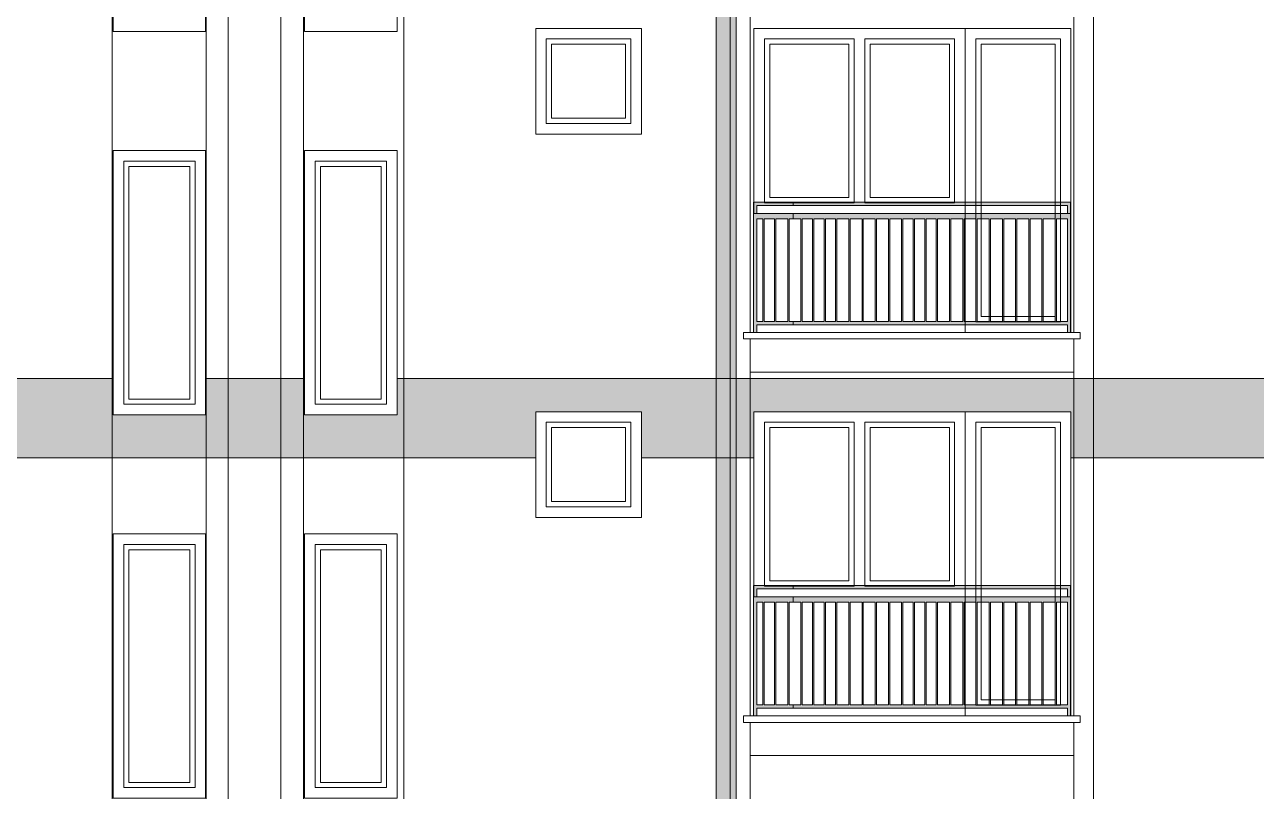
# Model space of a CAD drawing. Header units: millimetres. Extents: x 2791058 to 2855058, y -67651 to -18651.
# Drawn here: x 2807008 to 2811670, y -34233 to -31333 of the extents above; entities that cross this region are included whole.
import ezdxf

# ---------------------------------------------------------------- set-up
doc = ezdxf.new("R2010")
doc.units = ezdxf.units.MM
doc.header["$MEASUREMENT"] = 0
doc.linetypes.add('Hidden Line', pattern=[195.611112, 141.111112, -54.5])
doc.layers.add('Exterior walls', color=7, linetype='Continuous')
for name, color, linetype, lineweight in [('Exterior walls_Pen_No__1', 7, 'Continuous', 0), ('Exterior walls_Pen_No__80', 3, 'Continuous', 0), ('Lines_Pen_No__20', 1, 'Continuous', 0), ('Shell - Roof_Pen_No__20', 1, 'Continuous', 0), ('Shell - Roof_Pen_No__21', 7, 'Continuous', 0)]:
    doc.layers.add(name, color=color, linetype=linetype, lineweight=lineweight)
doc.layers.add('Structural - Bearing_Pen_No__61', color=7, linetype='Continuous', lineweight=0, true_color=0x6a6a6a)

# ---------------------------------------------------------------- blocks, each defined once
blk = doc.blocks.new('Wall_2', base_point=(2809625.4, -29772))
at = {"layer": 'Exterior walls', "linetype": 'Continuous', "lineweight": 0}
blk.add_hatch(color=255, dxfattribs=at).paths.add_polyline_path([(2809625.4, -29772), (2809625.4, -35632.8), (2809700.4, -35619.6), (2809700.4, -29772)])
at = {"layer": 'Exterior walls_Pen_No__1', "color": 7, "linetype": 'Continuous', "lineweight": 0, "flags": 128}
for points in [[(2809625.4, -29772), (2809625.4, -35632.8)], [(2809700.4, -29772), (2809625.4, -29772)], [(2809700.4, -35619.6), (2809700.4, -29772)]]:
    blk.add_lwpolyline(points, dxfattribs=at)

msp = doc.modelspace()

# ---------------------------------------------------------------- hatches: boundary and pattern name
at = {"layer": 'Exterior walls_Pen_No__80', "linetype": 'Continuous', "lineweight": 0, "true_color": 0x7fff7f}
msp.add_hatch(color=91, dxfattribs=at).paths.add_polyline_path([(2803943.4, -32972), (2803943.4, -32672), (2807342.5, -32672), (2807342.5, -32809), (2807692.5, -32809), (2807692.5, -32672), (2808067.5, -32672), (2808067.5, -32809), (2808417.5, -32809), (2808417.5, -32672), (2815128.4, -32672), (2815128.4, -32809), (2815478.4, -32809), (2815478.4, -32672), (2815853.4, -32672), (2815853.4, -32809), (2816203.4, -32809), (2816203.4, -32672), (2819623.4, -32672), (2819623.4, -32972), (2818770, -32972), (2818770, -32797), (2817570, -32797), (2817570, -32972), (2817127.9, -32972), (2817127.9, -32797), (2816727.9, -32797), (2816727.9, -32972), (2814617.2, -32972), (2814617.2, -32797), (2814217.2, -32797), (2814217.2, -32972), (2813788.9, -32972), (2813788.9, -32797), (2812588.9, -32797), (2812588.9, -32972), (2810967.8, -32972), (2810967.8, -32797), (2809767.8, -32797), (2809767.8, -32972), (2809342.1, -32972), (2809342.1, -32797), (2808942.1, -32797), (2808942.1, -32972), (2806763.5, -32972), (2806763.5, -32797), (2806363.5, -32797), (2806363.5, -32972), (2805993.3, -32972), (2805993.3, -32797), (2804793.3, -32797), (2804793.3, -32972)])
at = {"layer": 'Structural - Bearing_Pen_No__61', "linetype": 'Continuous', "lineweight": 0, "true_color": 0x6a6a6a}
h = msp.add_hatch(color=251, dxfattribs=at)
h.paths.add_polyline_path([(2809766.9, -32004.4), (2809766.9, -32497), (2809778.9, -32497), (2809778.9, -32468.3), (2809916.9, -32468.3), (2809916.9, -32455.8), (2809900.9, -32455.8), (2809900.9, -32067), (2809916.9, -32067), (2809916.9, -32047), (2809778.9, -32047), (2809778.9, -32017), (2809916.9, -32017), (2809916.9, -32004.4), (2809778.9, -32004.4)])
h.paths.add_polyline_path([(2809778.9, -32067), (2809802.1, -32067), (2809802.1, -32455.8), (2809778.9, -32455.8)], flags=0)
h.paths.add_polyline_path([(2809807.1, -32067), (2809845.9, -32067), (2809845.9, -32455.8), (2809807.1, -32455.8)], flags=0)
h.paths.add_polyline_path([(2809850.9, -32067), (2809895.9, -32067), (2809895.9, -32455.8), (2809850.9, -32455.8)], flags=0)
h = msp.add_hatch(color=251, dxfattribs=at)
h.paths.add_polyline_path([(2809916.9, -32468.3), (2810954.9, -32468.3), (2810954.9, -32497), (2810966.9, -32497), (2810966.9, -32004.4), (2810954.9, -32004.4), (2809916.9, -32004.4), (2809916.9, -32017), (2810954.9, -32017), (2810954.9, -32047), (2809916.9, -32047), (2809916.9, -32067), (2809945.9, -32067), (2809945.9, -32455.8), (2809916.9, -32455.8)])
h.paths.add_polyline_path([(2809950.9, -32455.8), (2809950.9, -32067), (2809989.6, -32067), (2809989.6, -32455.8)], flags=0)
h.paths.add_polyline_path([(2810033.4, -32455.8), (2809994.6, -32455.8), (2809994.6, -32067), (2810033.4, -32067)], flags=0)
h.paths.add_polyline_path([(2810038.4, -32067), (2810077.1, -32067), (2810077.1, -32455.8), (2810038.4, -32455.8)], flags=0)
h.paths.add_polyline_path([(2810127.1, -32455.8), (2810082.1, -32455.8), (2810082.1, -32067), (2810127.1, -32067)], flags=0)
h.paths.add_polyline_path([(2810132.1, -32455.8), (2810132.1, -32067), (2810177.1, -32067), (2810177.1, -32455.8)], flags=0)
h.paths.add_polyline_path([(2810182.1, -32067), (2810227.1, -32067), (2810227.1, -32455.8), (2810182.1, -32455.8)], flags=0)
h.paths.add_polyline_path([(2810232.1, -32067), (2810277.1, -32067), (2810277.1, -32455.8), (2810232.1, -32455.8)], flags=0)
h.paths.add_polyline_path([(2810282.1, -32455.8), (2810282.1, -32067), (2810327.1, -32067), (2810327.1, -32455.8)], flags=0)
h.paths.add_polyline_path([(2810370.9, -32455.8), (2810332.1, -32455.8), (2810332.1, -32067), (2810370.9, -32067)], flags=0)
h.paths.add_polyline_path([(2810375.9, -32067), (2810414.6, -32067), (2810414.6, -32455.8), (2810375.9, -32455.8)], flags=0)
h.paths.add_polyline_path([(2810419.6, -32067), (2810458.4, -32067), (2810458.4, -32455.8), (2810419.6, -32455.8)], flags=0)
h.paths.add_polyline_path([(2810463.4, -32455.8), (2810463.4, -32067), (2810508.4, -32067), (2810508.4, -32455.8)], flags=0)
h.paths.add_polyline_path([(2810558.4, -32455.8), (2810513.4, -32455.8), (2810513.4, -32067), (2810558.4, -32067)], flags=0)
h.paths.add_polyline_path([(2810608.4, -32455.8), (2810563.4, -32455.8), (2810563.4, -32067), (2810608.4, -32067)], flags=0)
h.paths.add_polyline_path([(2810613.4, -32455.8), (2810613.4, -32067), (2810658.4, -32067), (2810658.4, -32455.8)], flags=0)
h.paths.add_polyline_path([(2810663.4, -32455.8), (2810663.4, -32067), (2810708.4, -32067), (2810708.4, -32455.8)], flags=0)
h.paths.add_polyline_path([(2810713.4, -32067), (2810758.4, -32067), (2810758.4, -32455.8), (2810713.4, -32455.8)], flags=0)
h.paths.add_polyline_path([(2810763.4, -32455.8), (2810763.4, -32067), (2810808.4, -32067), (2810808.4, -32455.8)], flags=0)
h.paths.add_polyline_path([(2810813.4, -32067), (2810858.4, -32067), (2810858.4, -32455.8), (2810813.4, -32455.8)], flags=0)
h.paths.add_polyline_path([(2810863.4, -32455.8), (2810863.4, -32067), (2810908.4, -32067), (2810908.4, -32455.8)], flags=0)
h.paths.add_polyline_path([(2810913.4, -32067), (2810954.9, -32067), (2810954.9, -32455.8), (2810913.4, -32455.8)], flags=0)
h = msp.add_hatch(color=251, dxfattribs=at)
h.paths.add_polyline_path([(2809766.9, -33454.4), (2809766.9, -33947), (2809778.9, -33947), (2809778.9, -33918.3), (2809916.9, -33918.3), (2809916.9, -33905.8), (2809900.9, -33905.8), (2809900.9, -33517), (2809916.9, -33517), (2809916.9, -33497), (2809778.9, -33497), (2809778.9, -33467), (2809916.9, -33467), (2809916.9, -33454.4), (2809778.9, -33454.4)])
h.paths.add_polyline_path([(2809778.9, -33517), (2809802.1, -33517), (2809802.1, -33905.8), (2809778.9, -33905.8)], flags=0)
h.paths.add_polyline_path([(2809807.1, -33517), (2809845.9, -33517), (2809845.9, -33905.8), (2809807.1, -33905.8)], flags=0)
h.paths.add_polyline_path([(2809850.9, -33517), (2809895.9, -33517), (2809895.9, -33905.8), (2809850.9, -33905.8)], flags=0)
h = msp.add_hatch(color=251, dxfattribs=at)
h.paths.add_polyline_path([(2809916.9, -33918.3), (2810954.9, -33918.3), (2810954.9, -33947), (2810966.9, -33947), (2810966.9, -33454.4), (2810954.9, -33454.4), (2809916.9, -33454.4), (2809916.9, -33467), (2810954.9, -33467), (2810954.9, -33497), (2809916.9, -33497), (2809916.9, -33517), (2809945.9, -33517), (2809945.9, -33905.8), (2809916.9, -33905.8)])
h.paths.add_polyline_path([(2809950.9, -33905.8), (2809950.9, -33517), (2809989.6, -33517), (2809989.6, -33905.8)], flags=0)
h.paths.add_polyline_path([(2810033.4, -33905.8), (2809994.6, -33905.8), (2809994.6, -33517), (2810033.4, -33517)], flags=0)
h.paths.add_polyline_path([(2810038.4, -33517), (2810077.1, -33517), (2810077.1, -33905.8), (2810038.4, -33905.8)], flags=0)
h.paths.add_polyline_path([(2810127.1, -33905.8), (2810082.1, -33905.8), (2810082.1, -33517), (2810127.1, -33517)], flags=0)
h.paths.add_polyline_path([(2810132.1, -33905.8), (2810132.1, -33517), (2810177.1, -33517), (2810177.1, -33905.8)], flags=0)
h.paths.add_polyline_path([(2810182.1, -33517), (2810227.1, -33517), (2810227.1, -33905.8), (2810182.1, -33905.8)], flags=0)
h.paths.add_polyline_path([(2810232.1, -33517), (2810277.1, -33517), (2810277.1, -33905.8), (2810232.1, -33905.8)], flags=0)
h.paths.add_polyline_path([(2810282.1, -33905.8), (2810282.1, -33517), (2810327.1, -33517), (2810327.1, -33905.8)], flags=0)
h.paths.add_polyline_path([(2810370.9, -33905.8), (2810332.1, -33905.8), (2810332.1, -33517), (2810370.9, -33517)], flags=0)
h.paths.add_polyline_path([(2810375.9, -33517), (2810414.6, -33517), (2810414.6, -33905.8), (2810375.9, -33905.8)], flags=0)
h.paths.add_polyline_path([(2810419.6, -33517), (2810458.4, -33517), (2810458.4, -33905.8), (2810419.6, -33905.8)], flags=0)
h.paths.add_polyline_path([(2810463.4, -33905.8), (2810463.4, -33517), (2810508.4, -33517), (2810508.4, -33905.8)], flags=0)
h.paths.add_polyline_path([(2810558.4, -33905.8), (2810513.4, -33905.8), (2810513.4, -33517), (2810558.4, -33517)], flags=0)
h.paths.add_polyline_path([(2810608.4, -33905.8), (2810563.4, -33905.8), (2810563.4, -33517), (2810608.4, -33517)], flags=0)
h.paths.add_polyline_path([(2810613.4, -33905.8), (2810613.4, -33517), (2810658.4, -33517), (2810658.4, -33905.8)], flags=0)
h.paths.add_polyline_path([(2810663.4, -33905.8), (2810663.4, -33517), (2810708.4, -33517), (2810708.4, -33905.8)], flags=0)
h.paths.add_polyline_path([(2810713.4, -33517), (2810758.4, -33517), (2810758.4, -33905.8), (2810713.4, -33905.8)], flags=0)
h.paths.add_polyline_path([(2810763.4, -33905.8), (2810763.4, -33517), (2810808.4, -33517), (2810808.4, -33905.8)], flags=0)
h.paths.add_polyline_path([(2810813.4, -33517), (2810858.4, -33517), (2810858.4, -33905.8), (2810813.4, -33905.8)], flags=0)
h.paths.add_polyline_path([(2810863.4, -33905.8), (2810863.4, -33517), (2810908.4, -33517), (2810908.4, -33905.8)], flags=0)
h.paths.add_polyline_path([(2810913.4, -33517), (2810954.9, -33517), (2810954.9, -33905.8), (2810913.4, -33905.8)], flags=0)

# ---------------------------------------------------------------- linework, layer by layer
at = {"layer": 'Exterior walls_Pen_No__1', "color": 7, "linetype": 'Continuous', "lineweight": 0, "flags": 128}
for points in [[(2803943.4, -32672), (2807342.5, -32672), (2807342.5, -32809), (2807692.5, -32809), (2807692.5, -32672), (2808067.5, -32672), (2808067.5, -32809), (2808417.5, -32809), (2808417.5, -32672), (2815128.4, -32672)], [(2812588.9, -32972), (2810967.8, -32972), (2810967.8, -32797), (2809767.8, -32797), (2809767.8, -32972), (2809342.1, -32972), (2809342.1, -32797), (2808942.1, -32797), (2808942.1, -32972), (2806763.5, -32972)]]:
    msp.add_lwpolyline(points, dxfattribs=at)
at = {"layer": 'Lines_Pen_No__20', "color": 1, "linetype": 'Hidden Line', "lineweight": 0}
for p, q in [((2808942.1, -31417), (2808942.1, -31347)), ((2808942.1, -31347), (2809342.1, -31347)), ((2809342.1, -31417), (2809342.1, -31347)), ((2809342.1, -31417), (2809342.1, -31347)), ((2809767.8, -31417), (2809767.8, -31347)), ((2810967.8, -31347), (2809767.8, -31347)), ((2810967.8, -31417), (2810967.8, -31347)), ((2808942.1, -32867), (2808942.1, -32797)), ((2808942.1, -32797), (2809342.1, -32797)), ((2809342.1, -32867), (2809342.1, -32797)), ((2809342.1, -32867), (2809342.1, -32797)), ((2809767.8, -32867), (2809767.8, -32797)), ((2810967.8, -32797), (2809767.8, -32797)), ((2810967.8, -32867), (2810967.8, -32797))]:
    msp.add_line(p, q, dxfattribs=at)
at = {"layer": 'Lines_Pen_No__20', "color": 1, "linetype": 'Continuous', "lineweight": 0}
for p, q in [((2810127.8, -31987), (2810127.8, -31407)), ((2810147.8, -32007), (2810147.8, -31387)), ((2810187.8, -32007), (2810187.8, -31387)), ((2810207.8, -31987), (2810207.8, -31407)), ((2810127.8, -33437), (2810127.8, -32857)), ((2810147.8, -33457), (2810147.8, -32837)), ((2810187.8, -33457), (2810187.8, -32837)), ((2810207.8, -33437), (2810207.8, -32857))]:
    msp.add_line(p, q, dxfattribs=at)
for points in [[(2807342.5, -31359), (2807692.5, -31359), (2807692.5, -30359), (2807342.5, -30359)], [(2808067.5, -31359), (2808417.5, -31359), (2808417.5, -30359), (2808067.5, -30359)], [(2809342.1, -31347), (2808942.1, -31347), (2808942.1, -31747), (2809342.1, -31747)], [(2809767.8, -31347), (2810567.8, -31347), (2810567.8, -32047), (2809767.8, -32047)], [(2810567.8, -32497), (2810967.8, -32497), (2810967.8, -31347), (2810567.8, -31347)], [(2809302.1, -31387), (2808982.1, -31387), (2808982.1, -31707), (2809302.1, -31707)], [(2809282.1, -31407), (2809002.1, -31407), (2809002.1, -31687), (2809282.1, -31687)], [(2810607.8, -32457), (2810927.8, -32457), (2810927.8, -31387), (2810607.8, -31387)], [(2810627.8, -32437), (2810907.8, -32437), (2810907.8, -31407), (2810627.8, -31407)], [(2807342.5, -32809), (2807692.5, -32809), (2807692.5, -31809), (2807342.5, -31809)], [(2808067.5, -32809), (2808417.5, -32809), (2808417.5, -31809), (2808067.5, -31809)], [(2807382.5, -32769), (2807652.5, -32769), (2807652.5, -31849), (2807382.5, -31849)], [(2807402.5, -32749), (2807632.5, -32749), (2807632.5, -31869), (2807402.5, -31869)], [(2808107.5, -32769), (2808377.5, -32769), (2808377.5, -31849), (2808107.5, -31849)], [(2808127.5, -32749), (2808357.5, -32749), (2808357.5, -31869), (2808127.5, -31869)], [(2809342.1, -32797), (2808942.1, -32797), (2808942.1, -33197), (2809342.1, -33197)], [(2809767.8, -32797), (2810567.8, -32797), (2810567.8, -33497), (2809767.8, -33497)], [(2810567.8, -33947), (2810967.8, -33947), (2810967.8, -32797), (2810567.8, -32797)], [(2809302.1, -32837), (2808982.1, -32837), (2808982.1, -33157), (2809302.1, -33157)], [(2809282.1, -32857), (2809002.1, -32857), (2809002.1, -33137), (2809282.1, -33137)], [(2810607.8, -33907), (2810927.8, -33907), (2810927.8, -32837), (2810607.8, -32837)], [(2810627.8, -33887), (2810907.8, -33887), (2810907.8, -32857), (2810627.8, -32857)], [(2807342.5, -34259), (2807692.5, -34259), (2807692.5, -33259), (2807342.5, -33259)], [(2808067.5, -34259), (2808417.5, -34259), (2808417.5, -33259), (2808067.5, -33259)], [(2807382.5, -34219), (2807652.5, -34219), (2807652.5, -33299), (2807382.5, -33299)], [(2807402.5, -34199), (2807632.5, -34199), (2807632.5, -33319), (2807402.5, -33319)], [(2808107.5, -34219), (2808377.5, -34219), (2808377.5, -33299), (2808107.5, -33299)], [(2808127.5, -34199), (2808357.5, -34199), (2808357.5, -33319), (2808127.5, -33319)]]:
    msp.add_lwpolyline(points, close=True, dxfattribs=at)
for points in [[(2810147.8, -32007), (2809807.8, -32007), (2809807.8, -31387), (2810147.8, -31387)], [(2810127.8, -31987), (2809827.8, -31987), (2809827.8, -31407), (2810127.8, -31407)], [(2810187.8, -31387), (2810527.8, -31387), (2810527.8, -32007), (2810187.8, -32007)], [(2810207.8, -31407), (2810507.8, -31407), (2810507.8, -31987), (2810207.8, -31987)], [(2810147.8, -33457), (2809807.8, -33457), (2809807.8, -32837), (2810147.8, -32837)], [(2810127.8, -33437), (2809827.8, -33437), (2809827.8, -32857), (2810127.8, -32857)], [(2810187.8, -32837), (2810527.8, -32837), (2810527.8, -33457), (2810187.8, -33457)], [(2810207.8, -32857), (2810507.8, -32857), (2810507.8, -33437), (2810207.8, -33437)]]:
    msp.add_lwpolyline(points, dxfattribs=at)
at = {"layer": 'Shell - Roof_Pen_No__20', "color": 1, "linetype": 'Continuous', "lineweight": 0}
for p, q in [((2808942.1, -31747), (2808942.1, -31347)), ((2808942.1, -31347), (2809342.1, -31347)), ((2809342.1, -31347), (2809342.1, -31747)), ((2809342.1, -31747), (2808942.1, -31747)), ((2808942.1, -33197), (2808942.1, -32797)), ((2808942.1, -32797), (2809342.1, -32797)), ((2809342.1, -32797), (2809342.1, -33197)), ((2809342.1, -33197), (2808942.1, -33197))]:
    msp.add_line(p, q, dxfattribs=at)
at = {"layer": 'Shell - Roof_Pen_No__21', "color": 7, "linetype": 'Continuous', "lineweight": 0}
for p, q in [((2809678.4, -29772), (2809678.4, -35547)), ((2811053.4, -29772), (2811053.4, -35547)), ((2807338.4, -29847), (2807338.4, -35959.2)), ((2807695.1, -29847), (2807695.1, -35959.2)), ((2807778.4, -29847), (2807778.4, -35959.2)), ((2807977.9, -29847), (2807977.9, -35959.2)), ((2808063.1, -29847), (2808063.1, -35959.2)), ((2808443.4, -29847), (2808443.4, -35959.2)), ((2807342.5, -30359), (2807342.5, -31359)), ((2809753.4, -31072), (2809753.4, -32497)), ((2810978.4, -31072), (2810978.4, -32497)), ((2807692.5, -31359), (2807342.5, -31359)), ((2808417.5, -31359), (2808067.5, -31359)), ((2809342.1, -31347), (2808942.1, -31347)), ((2808942.1, -31347), (2808942.1, -31747)), ((2809342.1, -31747), (2809342.1, -31347)), ((2809753.4, -32497), (2809753.4, -31347)), ((2808942.1, -31747), (2809342.1, -31747)), ((2807692.5, -31809), (2807342.5, -31809)), ((2807342.5, -31809), (2807342.5, -32809)), ((2808417.5, -31809), (2808067.5, -31809)), ((2810963.4, -32047), (2810163.4, -32047)), ((2809728.4, -32522), (2809728.4, -32497)), ((2809728.4, -32497), (2809753.4, -32497)), ((2809753.4, -32522), (2809728.4, -32522)), ((2810978.4, -32497), (2809753.4, -32497)), ((2809753.4, -32522), (2809753.4, -32647)), ((2809753.4, -32522), (2810978.4, -32522)), ((2809753.4, -32522), (2809753.4, -33947)), ((2811003.4, -32497), (2810978.4, -32497)), ((2810978.4, -32522), (2810978.4, -32647)), ((2810978.4, -32522), (2811003.4, -32522)), ((2810978.4, -32522), (2810978.4, -33947)), ((2811003.4, -32522), (2811003.4, -32497)), ((2810978.4, -32647), (2809753.4, -32647)), ((2807692.5, -32809), (2807342.5, -32809)), ((2808417.5, -32809), (2808067.5, -32809)), ((2809342.1, -32797), (2808942.1, -32797)), ((2808942.1, -32797), (2808942.1, -33197)), ((2809342.1, -33197), (2809342.1, -32797)), ((2809753.4, -33947), (2809753.4, -32797)), ((2808942.1, -33197), (2809342.1, -33197)), ((2807692.5, -33259), (2807342.5, -33259)), ((2807342.5, -33259), (2807342.5, -34259)), ((2808417.5, -33259), (2808067.5, -33259)), ((2810963.4, -33497), (2810163.4, -33497)), ((2809728.4, -33972), (2809728.4, -33947)), ((2809728.4, -33947), (2809753.4, -33947)), ((2809753.4, -33972), (2809728.4, -33972)), ((2810978.4, -33947), (2809753.4, -33947)), ((2809753.4, -33972), (2809753.4, -34097)), ((2809753.4, -33972), (2810978.4, -33972)), ((2809753.4, -33972), (2809753.4, -35397)), ((2811003.4, -33947), (2810978.4, -33947)), ((2810978.4, -33972), (2810978.4, -34097)), ((2810978.4, -33972), (2811003.4, -33972)), ((2810978.4, -33972), (2810978.4, -35397)), ((2811003.4, -33972), (2811003.4, -33947)), ((2810978.4, -34097), (2809753.4, -34097))]:
    msp.add_line(p, q, dxfattribs=at)
at = {"layer": 'Structural - Bearing_Pen_No__61', "color": 251, "linetype": 'Continuous', "lineweight": 0, "true_color": 0x6a6a6a, "flags": 128}
for points in [[(2809766.9, -32004.4), (2809766.9, -32497), (2809778.9, -32497), (2809778.9, -32468.3), (2809916.9, -32468.3), (2809916.9, -32455.8), (2809900.9, -32455.8), (2809900.9, -32067), (2809916.9, -32067), (2809916.9, -32047), (2809778.9, -32047), (2809778.9, -32017), (2809916.9, -32017), (2809916.9, -32004.4), (2809778.9, -32004.4)], [(2809916.9, -32468.3), (2810954.9, -32468.3), (2810954.9, -32497), (2810966.9, -32497), (2810966.9, -32004.4), (2810954.9, -32004.4), (2809916.9, -32004.4), (2809916.9, -32017), (2810954.9, -32017), (2810954.9, -32047), (2809916.9, -32047), (2809916.9, -32067), (2809945.9, -32067), (2809945.9, -32455.8), (2809916.9, -32455.8)], [(2809778.9, -32067), (2809802.1, -32067), (2809802.1, -32455.8), (2809778.9, -32455.8)], [(2809807.1, -32067), (2809845.9, -32067), (2809845.9, -32455.8), (2809807.1, -32455.8)], [(2809850.9, -32067), (2809895.9, -32067), (2809895.9, -32455.8), (2809850.9, -32455.8)], [(2809950.9, -32455.8), (2809950.9, -32067), (2809989.6, -32067), (2809989.6, -32455.8)], [(2810033.4, -32455.8), (2809994.6, -32455.8), (2809994.6, -32067), (2810033.4, -32067)], [(2810038.4, -32067), (2810077.1, -32067), (2810077.1, -32455.8), (2810038.4, -32455.8)], [(2810127.1, -32455.8), (2810082.1, -32455.8), (2810082.1, -32067), (2810127.1, -32067)], [(2810132.1, -32455.8), (2810132.1, -32067), (2810177.1, -32067), (2810177.1, -32455.8)], [(2810182.1, -32067), (2810227.1, -32067), (2810227.1, -32455.8), (2810182.1, -32455.8)], [(2810232.1, -32067), (2810277.1, -32067), (2810277.1, -32455.8), (2810232.1, -32455.8)], [(2810282.1, -32455.8), (2810282.1, -32067), (2810327.1, -32067), (2810327.1, -32455.8)], [(2810370.9, -32455.8), (2810332.1, -32455.8), (2810332.1, -32067), (2810370.9, -32067)], [(2810375.9, -32067), (2810414.6, -32067), (2810414.6, -32455.8), (2810375.9, -32455.8)], [(2810419.6, -32067), (2810458.4, -32067), (2810458.4, -32455.8), (2810419.6, -32455.8)], [(2810463.4, -32455.8), (2810463.4, -32067), (2810508.4, -32067), (2810508.4, -32455.8)], [(2810558.4, -32455.8), (2810513.4, -32455.8), (2810513.4, -32067), (2810558.4, -32067)], [(2810608.4, -32455.8), (2810563.4, -32455.8), (2810563.4, -32067), (2810608.4, -32067)], [(2810613.4, -32455.8), (2810613.4, -32067), (2810658.4, -32067), (2810658.4, -32455.8)], [(2810663.4, -32455.8), (2810663.4, -32067), (2810708.4, -32067), (2810708.4, -32455.8)], [(2810713.4, -32067), (2810758.4, -32067), (2810758.4, -32455.8), (2810713.4, -32455.8)], [(2810763.4, -32455.8), (2810763.4, -32067), (2810808.4, -32067), (2810808.4, -32455.8)], [(2810813.4, -32067), (2810858.4, -32067), (2810858.4, -32455.8), (2810813.4, -32455.8)], [(2810863.4, -32455.8), (2810863.4, -32067), (2810908.4, -32067), (2810908.4, -32455.8)], [(2810913.4, -32067), (2810954.9, -32067), (2810954.9, -32455.8), (2810913.4, -32455.8)], [(2809766.9, -33454.4), (2809766.9, -33947), (2809778.9, -33947), (2809778.9, -33918.3), (2809916.9, -33918.3), (2809916.9, -33905.8), (2809900.9, -33905.8), (2809900.9, -33517), (2809916.9, -33517), (2809916.9, -33497), (2809778.9, -33497), (2809778.9, -33467), (2809916.9, -33467), (2809916.9, -33454.4), (2809778.9, -33454.4)], [(2809916.9, -33918.3), (2810954.9, -33918.3), (2810954.9, -33947), (2810966.9, -33947), (2810966.9, -33454.4), (2810954.9, -33454.4), (2809916.9, -33454.4), (2809916.9, -33467), (2810954.9, -33467), (2810954.9, -33497), (2809916.9, -33497), (2809916.9, -33517), (2809945.9, -33517), (2809945.9, -33905.8), (2809916.9, -33905.8)], [(2809778.9, -33517), (2809802.1, -33517), (2809802.1, -33905.8), (2809778.9, -33905.8)], [(2809807.1, -33517), (2809845.9, -33517), (2809845.9, -33905.8), (2809807.1, -33905.8)], [(2809850.9, -33517), (2809895.9, -33517), (2809895.9, -33905.8), (2809850.9, -33905.8)], [(2809950.9, -33905.8), (2809950.9, -33517), (2809989.6, -33517), (2809989.6, -33905.8)], [(2810033.4, -33905.8), (2809994.6, -33905.8), (2809994.6, -33517), (2810033.4, -33517)], [(2810038.4, -33517), (2810077.1, -33517), (2810077.1, -33905.8), (2810038.4, -33905.8)], [(2810127.1, -33905.8), (2810082.1, -33905.8), (2810082.1, -33517), (2810127.1, -33517)], [(2810132.1, -33905.8), (2810132.1, -33517), (2810177.1, -33517), (2810177.1, -33905.8)], [(2810182.1, -33517), (2810227.1, -33517), (2810227.1, -33905.8), (2810182.1, -33905.8)], [(2810232.1, -33517), (2810277.1, -33517), (2810277.1, -33905.8), (2810232.1, -33905.8)], [(2810282.1, -33905.8), (2810282.1, -33517), (2810327.1, -33517), (2810327.1, -33905.8)], [(2810370.9, -33905.8), (2810332.1, -33905.8), (2810332.1, -33517), (2810370.9, -33517)], [(2810375.9, -33517), (2810414.6, -33517), (2810414.6, -33905.8), (2810375.9, -33905.8)], [(2810419.6, -33517), (2810458.4, -33517), (2810458.4, -33905.8), (2810419.6, -33905.8)], [(2810463.4, -33905.8), (2810463.4, -33517), (2810508.4, -33517), (2810508.4, -33905.8)], [(2810558.4, -33905.8), (2810513.4, -33905.8), (2810513.4, -33517), (2810558.4, -33517)], [(2810608.4, -33905.8), (2810563.4, -33905.8), (2810563.4, -33517), (2810608.4, -33517)], [(2810613.4, -33905.8), (2810613.4, -33517), (2810658.4, -33517), (2810658.4, -33905.8)], [(2810663.4, -33905.8), (2810663.4, -33517), (2810708.4, -33517), (2810708.4, -33905.8)], [(2810713.4, -33517), (2810758.4, -33517), (2810758.4, -33905.8), (2810713.4, -33905.8)], [(2810763.4, -33905.8), (2810763.4, -33517), (2810808.4, -33517), (2810808.4, -33905.8)], [(2810813.4, -33517), (2810858.4, -33517), (2810858.4, -33905.8), (2810813.4, -33905.8)], [(2810863.4, -33905.8), (2810863.4, -33517), (2810908.4, -33517), (2810908.4, -33905.8)], [(2810913.4, -33517), (2810954.9, -33517), (2810954.9, -33905.8), (2810913.4, -33905.8)]]:
    msp.add_lwpolyline(points, close=True, dxfattribs=at)

# ---------------------------------------------------------------- block references
at = {"layer": 'Exterior walls', "color": 7, "lineweight": 0}
msp.add_blockref('Wall_2', (2809625.4, -29772), dxfattribs=at)

doc.saveas('drawing.dxf')
